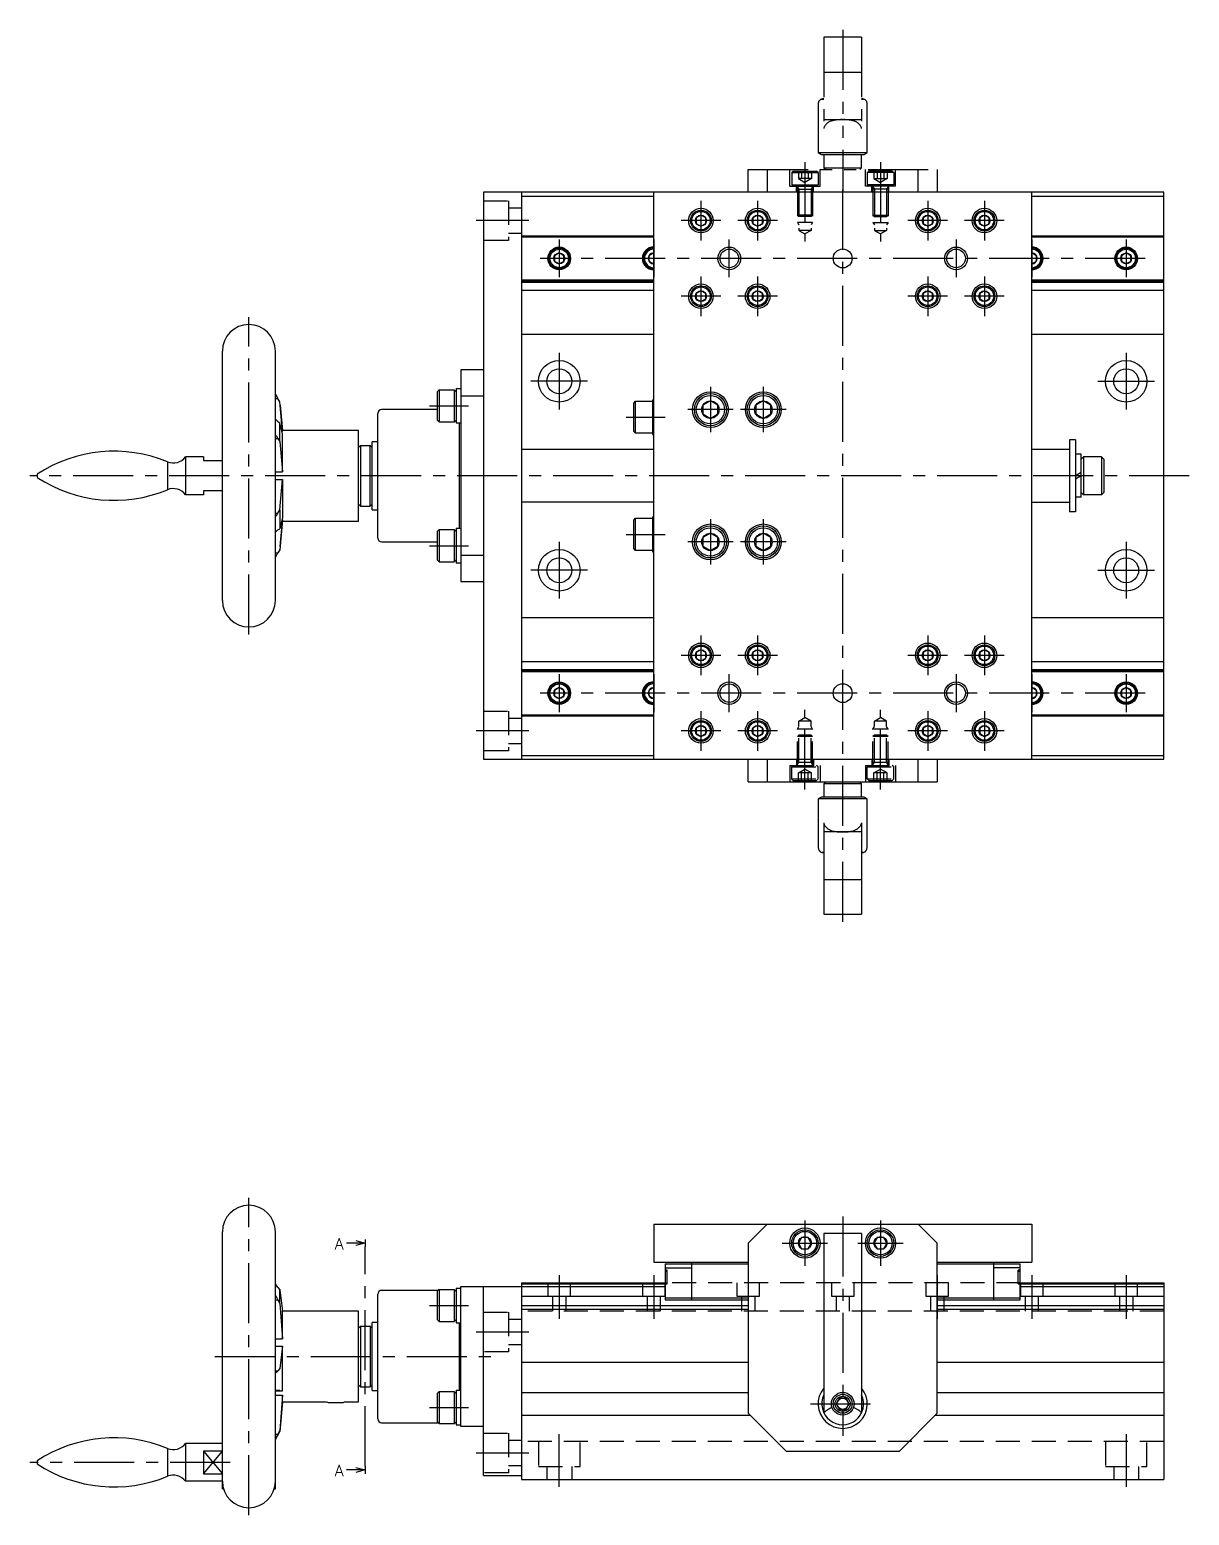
# Model space of a CAD drawing. Extents: x 0 to 649, y -11 to 401.
# Drawn here: x 341.9 to 648.7, y 8 to 401 of the extents above; entities that cross this region are included whole.
import ezdxf

# ---------------------------------------------------------------- set-up
doc = ezdxf.new("R2010")
doc.units = 0
doc.header["$LTSCALE"] = 0.5
for name, pattern in [('CENTER', [50.8, 31.75, -6.35, 6.35, -6.35]), ('DASHED', [19.05, 12.7, -6.35]), ('PHANTOM', [63.5, 31.75, -6.35, 6.35, -6.35, 6.35, -6.35])]:
    doc.linetypes.add(name, pattern=pattern)
for name, color, linetype in [('MSM_CENTER', 1, 'CENTER'), ('MSM_CONTINUOUS', 7, 'CONTINUOUS'), ('MSM_DASHED', 4, 'DASHED'), ('MSM_IMAGINARY', 6, 'PHANTOM'), ('MSM_NARROW', 5, 'CONTINUOUS'), ('MSM_PART_NUMBER', 7, 'CONTINUOUS')]:
    doc.layers.add(name, color=color, linetype=linetype)
doc.styles.get("Standard").update_dxf_attribs({"font": 'txt.shx', "height": 3, "bigfont": 'bigfont.shx'})

msp = doc.modelspace()

# ---------------------------------------------------------------- linework, layer by layer
at = {"layer": 'MSM_CENTER'}
for p, q in [((546.95, 365.99), (546.95, 344.96)), ((566.95, 365.99), (566.95, 344.96)), ((556.95, 164.99), (556.95, 359.99)), ((519.45, 355.74), (519.45, 345.24)), ((534.45, 355.74), (534.45, 345.24)), ((579.45, 355.74), (579.45, 345.24)), ((594.45, 355.74), (594.45, 345.24)), ((473.95, 350.49), (459.95, 350.49)), ((524.7, 350.49), (514.2, 350.49)), ((539.7, 350.49), (529.2, 350.49)), ((584.7, 350.49), (574.2, 350.49)), ((599.7, 350.49), (589.2, 350.49)), ((481.95, 345.49), (481.95, 335.49)), ((506.95, 345.49), (506.95, 335.49)), ((526.95, 335.49), (526.95, 345.49)), ((586.95, 345.49), (586.95, 335.49)), ((606.95, 345.49), (606.95, 335.49)), ((631.95, 345.49), (631.95, 335.49)), ((636.95, 340.49), (476.95, 340.49)), ((519.45, 335.74), (519.45, 325.24)), ((534.45, 335.74), (534.45, 325.24)), ((579.45, 335.74), (579.45, 325.24)), ((594.45, 335.74), (594.45, 325.24)), ((524.7, 330.49), (514.2, 330.49)), ((539.7, 330.49), (529.2, 330.49)), ((584.7, 330.49), (574.2, 330.49)), ((599.7, 330.49), (589.2, 330.49)), ((399.85, 240.99), (399.85, 324.99)), ((481.95, 315.49), (481.95, 300.49)), ((631.95, 315.49), (631.95, 300.49)), ((489.45, 307.99), (474.45, 307.99)), ((624.45, 307.99), (639.45, 307.99)), ((521.95, 306.49), (521.95, 294.49)), ((535.95, 306.49), (535.95, 294.49)), ((447.65, 301.49), (457.95, 301.49)), ((527.95, 300.49), (515.95, 300.49)), ((541.95, 300.49), (529.95, 300.49)), ((499.65, 298.49), (509.95, 298.49)), ((648.65, 282.99), (341.85, 282.99)), ((521.95, 271.49), (521.95, 259.49)), ((535.95, 271.49), (535.95, 259.49)), ((499.65, 267.49), (509.95, 267.49)), ((447.65, 264.49), (457.95, 264.49)), ((481.95, 265.49), (481.95, 250.49)), ((527.95, 265.49), (515.95, 265.49)), ((541.95, 265.49), (529.95, 265.49)), ((631.95, 265.49), (631.95, 250.49)), ((489.45, 257.99), (474.45, 257.99)), ((624.45, 257.99), (639.45, 257.99)), ((519.45, 240.74), (519.45, 230.24)), ((534.45, 240.74), (534.45, 230.24)), ((579.45, 240.74), (579.45, 230.24)), ((594.45, 240.74), (594.45, 230.24)), ((524.7, 235.49), (514.2, 235.49)), ((539.7, 235.49), (529.2, 235.49)), ((584.7, 235.49), (574.2, 235.49)), ((599.7, 235.49), (589.2, 235.49)), ((481.95, 230.49), (481.95, 220.49)), ((506.95, 230.49), (506.95, 220.49)), ((526.95, 220.49), (526.95, 230.49)), ((586.95, 230.49), (586.95, 220.49)), ((606.95, 230.49), (606.95, 220.49)), ((631.95, 230.49), (631.95, 220.49)), ((636.95, 225.49), (476.95, 225.49)), ((519.45, 220.74), (519.45, 210.24)), ((534.45, 220.74), (534.45, 210.24)), ((546.95, 199.99), (546.95, 221.03)), ((566.95, 199.99), (566.95, 221.03)), ((579.45, 220.74), (579.45, 210.24)), ((594.45, 220.74), (594.45, 210.24)), ((473.95, 215.49), (459.95, 215.49)), ((524.7, 215.49), (514.2, 215.49)), ((539.7, 215.49), (529.2, 215.49)), ((584.7, 215.49), (574.2, 215.49)), ((599.7, 215.49), (589.2, 215.49)), ((399.85, 8), (399.85, 92)), ((556.95, 87), (556.95, 29)), ((546.95, 86), (546.95, 74)), ((566.95, 86), (566.95, 74)), ((430.65, 21), (430.65, 79)), ((540.95, 80), (552.95, 80)), ((560.95, 80), (572.95, 80)), ((481.95, 71.5), (481.95, 60)), ((506.95, 71.5), (506.95, 60)), ((531.95, 71.5), (531.95, 60)), ((581.95, 71.5), (581.95, 60)), ((606.95, 71.5), (606.95, 60)), ((631.95, 71.5), (631.95, 60)), ((447.65, 63.5), (457.95, 63.5)), ((459.95, 56.5), (473.95, 56.5)), ((390.85, 50), (463.95, 50)), ((447.65, 36.5), (457.95, 36.5)), ((548.45, 37.5), (565.45, 37.5)), ((481.95, 15.5), (481.95, 29.5)), ((631.95, 29.5), (631.95, 15.5)), ((459.95, 24.5), (473.95, 24.5)), ((394.85, 22), (341.85, 22))]:
    msp.add_line(p, q, dxfattribs=at)
at = {"layer": 'MSM_CONTINUOUS'}
for p, q in [((461.95, 357.99), (461.95, 207.99)), ((641.95, 357.99), (461.95, 357.99)), ((471.95, 357.99), (471.95, 207.99)), ((506.95, 207.99), (506.95, 357.99)), ((606.95, 207.99), (606.95, 357.99)), ((641.95, 207.99), (641.95, 357.99)), ((471.95, 356.99), (506.95, 356.99)), ((606.95, 356.99), (641.95, 356.99)), ((519.45, 351.94), (518.2, 351.21)), ((518.2, 351.21), (518.2, 349.77)), ((518.2, 349.77), (519.45, 349.05)), ((520.7, 351.21), (519.45, 351.94)), ((519.45, 349.05), (520.7, 349.77)), ((520.7, 349.77), (520.7, 351.21)), ((534.45, 351.94), (533.2, 351.21)), ((533.2, 351.21), (533.2, 349.77)), ((533.2, 349.77), (534.45, 349.05)), ((535.7, 351.21), (534.45, 351.94)), ((534.45, 349.05), (535.7, 349.77)), ((535.7, 349.77), (535.7, 351.21)), ((579.45, 351.94), (578.2, 351.21)), ((578.2, 351.21), (578.2, 349.77)), ((578.2, 349.77), (579.45, 349.05)), ((580.7, 351.21), (579.45, 351.94)), ((579.45, 349.05), (580.7, 349.77)), ((580.7, 349.77), (580.7, 351.21)), ((594.45, 351.94), (593.2, 351.21)), ((593.2, 351.21), (593.2, 349.77)), ((593.2, 349.77), (594.45, 349.05)), ((595.7, 351.21), (594.45, 351.94)), ((594.45, 349.05), (595.7, 349.77)), ((595.7, 349.77), (595.7, 351.21)), ((471.95, 346.49), (506.95, 346.49)), ((471.95, 346.19), (506.95, 346.19)), ((606.95, 346.49), (641.95, 346.49)), ((606.95, 346.19), (641.95, 346.19)), ((481.95, 341.94), (480.7, 341.21)), ((483.2, 341.21), (481.95, 341.94)), ((506.95, 341.94), (505.7, 341.21)), ((608.2, 341.21), (606.95, 341.94)), ((631.95, 341.94), (630.7, 341.21)), ((633.2, 341.21), (631.95, 341.94)), ((480.7, 341.21), (480.7, 339.77)), ((480.7, 339.77), (481.95, 339.05)), ((481.95, 339.05), (483.2, 339.77)), ((483.2, 339.77), (483.2, 341.21)), ((505.7, 341.21), (505.7, 339.77)), ((505.7, 339.77), (506.95, 339.05)), ((606.95, 339.05), (608.2, 339.77)), ((608.2, 339.77), (608.2, 341.21)), ((630.7, 341.21), (630.7, 339.77)), ((630.7, 339.77), (631.95, 339.05)), ((631.95, 339.05), (633.2, 339.77)), ((633.2, 339.77), (633.2, 341.21)), ((471.95, 334.79), (506.95, 334.79)), ((471.95, 334.49), (506.95, 334.49)), ((471.95, 334.23), (506.95, 334.23)), ((606.95, 334.79), (641.95, 334.79)), ((606.95, 334.49), (641.95, 334.49)), ((606.95, 334.23), (641.95, 334.23)), ((471.95, 332.11), (506.95, 332.11)), ((519.45, 331.94), (518.2, 331.21)), ((518.2, 331.21), (518.2, 329.77)), ((520.7, 331.21), (519.45, 331.94)), ((520.7, 329.77), (520.7, 331.21)), ((534.45, 331.94), (533.2, 331.21)), ((533.2, 331.21), (533.2, 329.77)), ((535.7, 331.21), (534.45, 331.94)), ((535.7, 329.77), (535.7, 331.21)), ((579.45, 331.94), (578.2, 331.21)), ((578.2, 331.21), (578.2, 329.77)), ((580.7, 331.21), (579.45, 331.94)), ((580.7, 329.77), (580.7, 331.21)), ((594.45, 331.94), (593.2, 331.21)), ((593.2, 331.21), (593.2, 329.77)), ((595.7, 331.21), (594.45, 331.94)), ((595.7, 329.77), (595.7, 331.21)), ((606.95, 332.11), (641.95, 332.11)), ((518.2, 329.77), (519.45, 329.05)), ((519.45, 329.05), (520.7, 329.77)), ((533.2, 329.77), (534.45, 329.05)), ((534.45, 329.05), (535.7, 329.77)), ((578.2, 329.77), (579.45, 329.05)), ((579.45, 329.05), (580.7, 329.77)), ((593.2, 329.77), (594.45, 329.05)), ((594.45, 329.05), (595.7, 329.77)), ((471.95, 320.49), (506.95, 320.49)), ((606.95, 320.49), (641.95, 320.49)), ((392.85, 249.99), (392.85, 315.99)), ((406.85, 249.99), (406.85, 315.99)), ((461.95, 310.99), (455.95, 310.99)), ((455.95, 310.99), (455.95, 254.99)), ((406.85, 304.59), (407.54, 303.41)), ((406.85, 303.41), (407.54, 303.41)), ((408.03, 302.58), (407.54, 303.41)), ((450.15, 305.74), (449.65, 305.24)), ((449.65, 305.24), (449.65, 297.74)), ((450.15, 305.74), (450.15, 297.24)), ((450.15, 305.74), (454.15, 305.74)), ((454.15, 305.74), (454.65, 305.24)), ((454.15, 305.74), (454.15, 297.24)), ((454.65, 306.09), (455.95, 306.09)), ((454.65, 306.09), (454.65, 296.89)), ((461.95, 304.01), (455.95, 304.01)), ((501.65, 302.24), (502.15, 302.74)), ((502.15, 302.74), (506.65, 302.74)), ((502.15, 294.24), (502.15, 302.74)), ((506.65, 303.09), (506.95, 303.09)), ((506.65, 303.09), (506.65, 293.89)), ((521.95, 302.8), (519.95, 301.65)), ((523.95, 301.65), (521.95, 302.8)), ((535.95, 302.8), (533.95, 301.65)), ((537.95, 301.65), (535.95, 302.8)), ((408.72, 294.67), (408.03, 302.58)), ((408.11, 301.69), (408.72, 294.99)), ((433.95, 266.49), (433.95, 299.49)), ((449.65, 300.49), (434.95, 300.49)), ((501.65, 294.74), (501.65, 302.24)), ((519.95, 301.65), (519.95, 299.34)), ((519.95, 299.34), (521.95, 298.18)), ((521.95, 298.18), (523.95, 299.34)), ((523.95, 299.34), (523.95, 301.65)), ((533.95, 301.65), (533.95, 299.34)), ((533.95, 299.34), (535.95, 298.18)), ((535.95, 298.18), (537.95, 299.34)), ((537.95, 299.34), (537.95, 301.65)), ((406.85, 297.93), (407.54, 297.31)), ((407.54, 297.31), (408.03, 297)), ((408.72, 294.06), (408.03, 297)), ((408.03, 292.03), (408.03, 297)), ((428.85, 294.99), (408.72, 294.99)), ((408.72, 294.67), (408.72, 294.99)), ((428.85, 270.99), (428.85, 294.99)), ((450.15, 297.24), (449.65, 297.74)), ((450.15, 297.24), (454.15, 297.24)), ((454.15, 297.24), (454.65, 297.74)), ((455.95, 296.89), (454.65, 296.89)), ((455.55, 269.09), (455.55, 296.89)), ((506.65, 298.49), (506.95, 298.66)), ((506.65, 297.74), (506.95, 297.91)), ((406.85, 292.86), (407.54, 292.86)), ((407.13, 293.51), (407.54, 292.86)), ((407.54, 292.86), (408.03, 292.03)), ((408.03, 292.03), (408.72, 283.99)), ((408.57, 294.67), (408.72, 294.67)), ((408.72, 283.99), (408.72, 294.06)), ((429.35, 290.99), (428.85, 290.49)), ((429.35, 290.99), (431.95, 290.99)), ((429.35, 290.99), (429.35, 274.99)), ((431.95, 274.99), (431.95, 290.99)), ((431.95, 290.99), (432.45, 290.49)), ((433.95, 291.99), (432.45, 291.99)), ((432.45, 273.99), (432.45, 291.99)), ((502.15, 294.24), (501.65, 294.74)), ((506.65, 294.24), (502.15, 294.24)), ((506.65, 293.89), (506.95, 293.89)), ((616.95, 292.49), (616.95, 273.49)), ((618.55, 292.49), (616.95, 292.49)), ((618.55, 292.49), (618.55, 273.49)), ((383.06, 287.99), (383.06, 277.99)), ((387.85, 287.99), (383.06, 287.99)), ((387.85, 287.99), (387.85, 286.99)), ((387.85, 286.99), (392.85, 286.99)), ((471.95, 289.99), (506.95, 289.99)), ((606.95, 289.99), (616.95, 289.99)), ((620.05, 288.69), (618.55, 288.69)), ((620.05, 277.29), (620.05, 288.69)), ((620.65, 287.99), (620.05, 287.39)), ((620.65, 287.99), (620.65, 277.99)), ((625.45, 287.99), (620.65, 287.99)), ((625.45, 287.99), (625.45, 277.99)), ((625.45, 287.99), (626.05, 287.39)), ((626.05, 287.39), (626.05, 278.59)), ((343.85, 283.41), (343.85, 282.58)), ((378.32, 286.68), (378.32, 279.3)), ((406.85, 283.99), (408.72, 283.99)), ((620.05, 283.86), (618.55, 282.99)), ((620.05, 282.99), (618.55, 282.13)), ((406.85, 281.99), (408.72, 281.99)), ((408.03, 273.96), (408.72, 281.99)), ((408.72, 281.99), (408.72, 271.93)), ((387.85, 277.99), (383.06, 277.99)), ((392.85, 278.99), (387.85, 278.99)), ((387.85, 278.99), (387.85, 277.99)), ((429.35, 274.99), (428.85, 275.49)), ((431.95, 274.99), (432.45, 275.49)), ((506.95, 275.99), (471.95, 275.99)), ((606.95, 275.99), (616.95, 275.99)), ((620.05, 277.29), (618.55, 277.29)), ((620.65, 277.99), (620.05, 278.59)), ((625.45, 277.99), (620.65, 277.99)), ((625.45, 277.99), (626.05, 278.59)), ((406.85, 273.12), (407.54, 273.12)), ((407.13, 272.47), (407.54, 273.12)), ((407.54, 273.12), (408.03, 273.96)), ((408.03, 273.96), (408.03, 268.98)), ((408.72, 271.93), (408.03, 268.98)), ((408.72, 271.31), (408.03, 263.4)), ((408.57, 271.31), (408.72, 271.31)), ((408.72, 271.31), (408.72, 270.99)), ((429.35, 274.99), (431.95, 274.99)), ((432.45, 273.99), (433.95, 273.99)), ((501.65, 271.24), (502.15, 271.74)), ((501.65, 263.74), (501.65, 271.24)), ((502.15, 271.74), (506.65, 271.74)), ((502.15, 263.24), (502.15, 271.74)), ((506.65, 272.09), (506.95, 272.09)), ((506.65, 272.09), (506.65, 262.89)), ((618.55, 273.49), (616.95, 273.49)), ((406.85, 268.05), (407.54, 268.68)), ((407.54, 268.68), (408.03, 268.98)), ((408.11, 264.29), (408.72, 270.99)), ((408.72, 270.99), (428.85, 270.99)), ((450.15, 268.74), (449.65, 268.24)), ((449.65, 268.24), (449.65, 260.74)), ((450.15, 268.74), (450.15, 260.24)), ((450.15, 268.74), (454.15, 268.74)), ((454.15, 268.74), (454.65, 268.24)), ((454.15, 268.74), (454.15, 260.24)), ((454.65, 269.09), (455.95, 269.09)), ((454.65, 269.09), (454.65, 259.89)), ((506.65, 267.49), (506.95, 267.66)), ((521.95, 267.8), (519.95, 266.65)), ((523.95, 266.65), (521.95, 267.8)), ((535.95, 267.8), (533.95, 266.65)), ((537.95, 266.65), (535.95, 267.8)), ((408.03, 263.4), (407.54, 262.58)), ((434.95, 265.49), (449.65, 265.49)), ((502.15, 263.24), (501.65, 263.74)), ((506.65, 266.74), (506.95, 266.91)), ((519.95, 266.65), (519.95, 264.34)), ((519.95, 264.34), (521.95, 263.18)), ((521.95, 263.18), (523.95, 264.34)), ((523.95, 264.34), (523.95, 266.65)), ((533.95, 266.65), (533.95, 264.34)), ((533.95, 264.34), (535.95, 263.18)), ((535.95, 263.18), (537.95, 264.34)), ((537.95, 264.34), (537.95, 266.65)), ((406.85, 261.39), (407.54, 262.58)), ((406.85, 262.58), (407.54, 262.58)), ((450.15, 260.24), (449.65, 260.74)), ((450.15, 260.24), (454.15, 260.24)), ((454.15, 260.24), (454.65, 260.74)), ((455.95, 259.89), (454.65, 259.89)), ((455.95, 261.97), (461.95, 261.97)), ((506.65, 263.24), (502.15, 263.24)), ((506.65, 262.89), (506.95, 262.89)), ((455.95, 254.99), (461.95, 254.99)), ((471.95, 245.49), (506.95, 245.49)), ((606.95, 245.49), (641.95, 245.49)), ((519.45, 236.94), (518.2, 236.21)), ((518.2, 236.21), (518.2, 234.77)), ((520.7, 236.21), (519.45, 236.94)), ((520.7, 234.77), (520.7, 236.21)), ((534.45, 236.94), (533.2, 236.21)), ((533.2, 236.21), (533.2, 234.77)), ((535.7, 236.21), (534.45, 236.94)), ((535.7, 234.77), (535.7, 236.21)), ((579.45, 236.94), (578.2, 236.21)), ((578.2, 236.21), (578.2, 234.77)), ((580.7, 236.21), (579.45, 236.94)), ((580.7, 234.77), (580.7, 236.21)), ((594.45, 236.94), (593.2, 236.21)), ((593.2, 236.21), (593.2, 234.77)), ((595.7, 236.21), (594.45, 236.94)), ((595.7, 234.77), (595.7, 236.21)), ((471.95, 233.87), (506.95, 233.87)), ((518.2, 234.77), (519.45, 234.05)), ((519.45, 234.05), (520.7, 234.77)), ((533.2, 234.77), (534.45, 234.05)), ((534.45, 234.05), (535.7, 234.77)), ((578.2, 234.77), (579.45, 234.05)), ((579.45, 234.05), (580.7, 234.77)), ((593.2, 234.77), (594.45, 234.05)), ((594.45, 234.05), (595.7, 234.77)), ((606.95, 233.87), (641.95, 233.87)), ((471.95, 231.75), (506.95, 231.75)), ((471.95, 231.49), (506.95, 231.49)), ((471.95, 231.19), (506.95, 231.19)), ((606.95, 231.75), (641.95, 231.75)), ((606.95, 231.49), (641.95, 231.49)), ((606.95, 231.19), (641.95, 231.19)), ((481.95, 226.94), (480.7, 226.21)), ((480.7, 226.21), (480.7, 224.77)), ((480.7, 224.77), (481.95, 224.05)), ((483.2, 226.21), (481.95, 226.94)), ((481.95, 224.05), (483.2, 224.77)), ((483.2, 224.77), (483.2, 226.21)), ((506.95, 226.94), (505.7, 226.21)), ((505.7, 226.21), (505.7, 224.77)), ((505.7, 224.77), (506.95, 224.05)), ((608.2, 226.21), (606.95, 226.94)), ((606.95, 224.05), (608.2, 224.77)), ((608.2, 224.77), (608.2, 226.21)), ((631.95, 226.94), (630.7, 226.21)), ((630.7, 226.21), (630.7, 224.77)), ((630.7, 224.77), (631.95, 224.05)), ((633.2, 226.21), (631.95, 226.94)), ((631.95, 224.05), (633.2, 224.77)), ((633.2, 224.77), (633.2, 226.21)), ((471.95, 219.79), (506.95, 219.79)), ((471.95, 219.49), (506.95, 219.49)), ((519.45, 216.94), (518.2, 216.21)), ((518.2, 216.21), (518.2, 214.77)), ((520.7, 216.21), (519.45, 216.94)), ((520.7, 214.77), (520.7, 216.21)), ((534.45, 216.94), (533.2, 216.21)), ((533.2, 216.21), (533.2, 214.77)), ((535.7, 216.21), (534.45, 216.94)), ((535.7, 214.77), (535.7, 216.21)), ((579.45, 216.94), (578.2, 216.21)), ((578.2, 216.21), (578.2, 214.77)), ((580.7, 216.21), (579.45, 216.94)), ((580.7, 214.77), (580.7, 216.21)), ((594.45, 216.94), (593.2, 216.21)), ((593.2, 216.21), (593.2, 214.77)), ((595.7, 216.21), (594.45, 216.94)), ((595.7, 214.77), (595.7, 216.21)), ((606.95, 219.79), (641.95, 219.79)), ((606.95, 219.49), (641.95, 219.49)), ((518.2, 214.77), (519.45, 214.05)), ((519.45, 214.05), (520.7, 214.77)), ((533.2, 214.77), (534.45, 214.05)), ((534.45, 214.05), (535.7, 214.77)), ((578.2, 214.77), (579.45, 214.05)), ((579.45, 214.05), (580.7, 214.77)), ((593.2, 214.77), (594.45, 214.05)), ((594.45, 214.05), (595.7, 214.77)), ((471.95, 208.99), (506.95, 208.99)), ((606.95, 208.99), (641.95, 208.99)), ((461.95, 207.99), (641.95, 207.99)), ((531.95, 201.99), (531.95, 207.99)), ((536.95, 207.99), (536.95, 201.99)), ((576.95, 201.99), (576.95, 207.99)), ((581.95, 207.99), (581.95, 201.99)), ((531.95, 201.99), (581.95, 201.99)), ((552.45, 201.99), (551.95, 201.49)), ((551.95, 201.49), (551.95, 197.99)), ((561.95, 201.49), (551.95, 201.49)), ((561.95, 201.49), (561.45, 201.99)), ((561.95, 197.99), (561.95, 201.49)), ((551.32, 197.99), (550.45, 197.49)), ((550.45, 197.49), (550.45, 184.63)), ((563.45, 197.49), (550.45, 197.49)), ((562.59, 197.99), (551.32, 197.99)), ((563.45, 197.49), (562.59, 197.99)), ((563.45, 184.63), (563.45, 197.49)), ((551.95, 191.14), (551.95, 166.99)), ((561.95, 188.78), (551.95, 188.78)), ((561.95, 191.14), (561.95, 166.99)), ((551.95, 183.37), (551.42, 183.37)), ((562.48, 183.37), (561.95, 183.37)), ((551.95, 176.21), (561.95, 176.21)), ((551.95, 166.99), (561.95, 166.99)), ((392.85, 15), (392.85, 83)), ((406.85, 15), (406.85, 83)), ((506.95, 85), (506.95, 75)), ((506.95, 85), (606.95, 85)), ((536.95, 85), (531.95, 80)), ((581.95, 80), (576.95, 85)), ((606.95, 85), (606.95, 75)), ((531.95, 80), (531.95, 35)), ((546.09, 81.5), (545.22, 80)), ((545.22, 80), (546.09, 78.5)), ((547.82, 81.5), (546.09, 81.5)), ((548.68, 80), (547.82, 81.5)), ((547.82, 78.5), (548.68, 80)), ((561.95, 82.5), (551.95, 82.5)), ((551.95, 82.5), (551.95, 35.14)), ((561.95, 82.5), (561.95, 35.14)), ((566.09, 81.5), (565.22, 80)), ((565.22, 80), (566.09, 78.5)), ((567.82, 81.5), (566.09, 81.5)), ((568.68, 80), (567.82, 81.5)), ((567.82, 78.5), (568.68, 80)), ((581.95, 35), (581.95, 80)), ((506.95, 75), (531.95, 75)), ((517, 65), (517, 75)), ((546.09, 78.5), (547.82, 78.5)), ((566.09, 78.5), (567.82, 78.5)), ((581.95, 75), (606.95, 75)), ((596.9, 65), (596.9, 75)), ((510, 74.5), (531.95, 74.5)), ((510, 74.5), (510, 65)), ((510, 73.5), (517, 73.5)), ((510.5, 72.8), (510, 72.8)), ((510.5, 72.5), (510, 72.5)), ((510.5, 69.2), (510.5, 72.8)), ((581.95, 74.5), (603.9, 74.5)), ((603.9, 73.5), (596.9, 73.5)), ((603.9, 72.8), (603.4, 72.8)), ((603.4, 69.2), (603.4, 72.8)), ((603.9, 72.5), (603.4, 72.5)), ((603.9, 65), (603.9, 74.5)), ((407.54, 68.26), (406.85, 69.21)), ((407.54, 68.26), (408.03, 67.67)), ((408.03, 67.67), (408.72, 61.96)), ((408.03, 64.05), (408.03, 67.67)), ((449.9, 67.5), (434.95, 67.5)), ((450.15, 67.75), (449.65, 67.25)), ((449.65, 67.25), (449.65, 59.75)), ((450.15, 67.75), (450.15, 59.25)), ((450.15, 67.75), (454.15, 67.75)), ((454.15, 67.75), (454.65, 67.25)), ((454.15, 67.75), (454.15, 59.25)), ((454.65, 68.1), (455.95, 68.1)), ((454.65, 68.1), (454.65, 58.9)), ((455.95, 68.5), (471.95, 68.5)), ((455.95, 31.5), (455.95, 68.5)), ((461.95, 18.5), (461.95, 68.5)), ((471.95, 69.5), (510.5, 69.5)), ((471.95, 69.5), (471.95, 17.5)), ((471.95, 69.2), (510, 69.2)), ((471.95, 68.55), (510, 68.55)), ((510, 69.2), (510.5, 69.2)), ((603.4, 69.5), (641.95, 69.5)), ((603.4, 69.2), (603.9, 69.2)), ((603.9, 69.2), (641.95, 69.2)), ((603.9, 68.55), (641.95, 68.55)), ((641.95, 69.5), (641.95, 17.5)), ((406.85, 65.03), (407.54, 65.03)), ((406.96, 66.08), (407.54, 65.03)), ((407.54, 65.03), (408.03, 64.05)), ((408.03, 64.05), (408.72, 54.65)), ((433.95, 33.5), (433.95, 66.5)), ((471.95, 65.95), (510, 65.95)), ((471.95, 63.5), (531.95, 63.5)), ((510, 65.5), (531.95, 65.5)), ((510, 65), (531.95, 65)), ((581.95, 65.5), (603.9, 65.5)), ((581.95, 65), (603.9, 65)), ((581.95, 63.5), (641.95, 63.5)), ((603.9, 65.95), (641.95, 65.95)), ((428.85, 62), (408.71, 62)), ((408.72, 54.65), (408.72, 61.96)), ((428.85, 38), (428.85, 62)), ((433.95, 59), (432.45, 59)), ((432.45, 41), (432.45, 59)), ((450.15, 59.25), (449.65, 59.75)), ((450.15, 59.25), (454.15, 59.25)), ((454.15, 59.25), (454.65, 59.75)), ((471.95, 62.49), (531.95, 62.49)), ((581.95, 62.49), (641.95, 62.49)), ((429.35, 58), (428.85, 57.5)), ((429.35, 58), (428.85, 57.5)), ((429.35, 58), (429.35, 42)), ((429.35, 58), (431.95, 58)), ((431.95, 58), (431.95, 42)), ((431.95, 58), (432.45, 57.5)), ((454.65, 58.9), (455.95, 58.9)), ((455.55, 41.1), (455.55, 58.9)), ((406.85, 54.65), (408.72, 54.65)), ((406.85, 52.74), (408.72, 52.74)), ((408.72, 52.74), (408.03, 46.87)), ((408.72, 40.91), (408.72, 52.74)), ((471.95, 48.5), (531.95, 48.5)), ((581.95, 48.5), (641.95, 48.5)), ((406.85, 46.25), (407.54, 46.25)), ((408.03, 46.87), (407.54, 46.25)), ((406.85, 40.91), (408.72, 40.91)), ((406.85, 39.74), (408.72, 39.74)), ((408.03, 41.02), (407.54, 41.03)), ((408.03, 41.02), (408.72, 40.91)), ((408.72, 39.74), (408.03, 30.4)), ((408.72, 38), (408.72, 39.74)), ((429.35, 42), (428.85, 42.5)), ((429.35, 42), (431.95, 42)), ((431.95, 42), (432.45, 42.5)), ((432.45, 41), (433.95, 41)), ((450.15, 40.75), (449.65, 40.25)), ((449.65, 40.25), (449.65, 32.75)), ((450.15, 40.75), (450.15, 32.25)), ((450.15, 40.75), (454.15, 40.75)), ((454.15, 40.75), (454.65, 40.25)), ((454.15, 40.75), (454.15, 32.25)), ((454.65, 41.1), (455.95, 41.1)), ((454.65, 41.1), (454.65, 31.9)), ((471.95, 40.5), (531.95, 40.5)), ((581.95, 40.5), (641.95, 40.5)), ((408.72, 38), (408.03, 30.16)), ((408.72, 38), (420.36, 38)), ((420.43, 38.01), (420.8, 37.8)), ((420.8, 37.8), (424.91, 37.8)), ((425.27, 38.01), (424.91, 37.8)), ((425.35, 38), (428.85, 38)), ((556.09, 39), (555.22, 37.5)), ((555.22, 37.5), (556.09, 36)), ((557.82, 39), (556.09, 39)), ((556.09, 36), (557.82, 36)), ((558.68, 37.5), (557.82, 39)), ((557.82, 36), (558.68, 37.5)), ((434.95, 32.5), (449.9, 32.5)), ((450.15, 32.25), (449.65, 32.75)), ((450.15, 32.25), (454.15, 32.25)), ((454.15, 32.25), (454.65, 32.75)), ((454.65, 31.9), (455.95, 31.9)), ((461.95, 31.5), (455.95, 31.5)), ((471.95, 34.5), (532.45, 34.5)), ((531.95, 35), (541.95, 25)), ((571.95, 25), (581.95, 35)), ((581.45, 34.5), (641.95, 34.5)), ((407.54, 29.42), (406.85, 28.11)), ((406.85, 29.42), (407.54, 29.42)), ((408.03, 30.4), (407.54, 29.42)), ((408.03, 30.16), (408.03, 30.4)), ((378.32, 25.69), (378.32, 18.31)), ((383.06, 27), (383.06, 17)), ((392.85, 27), (383.06, 27)), ((392.85, 25), (387.85, 25)), ((387.85, 25), (387.85, 19)), ((541.95, 25), (571.95, 25)), ((343.85, 22.41), (343.85, 21.59)), ((392.85, 17), (383.06, 17)), ((387.85, 19), (392.85, 19)), ((461.95, 18.5), (471.95, 18.5)), ((471.95, 17.5), (641.95, 17.5)), ((392.85, 15), (393.14, 15)), ((406.56, 15), (406.85, 15))]:
    msp.add_line(p, q, dxfattribs=at)
for centre, radius in [((519.45, 350.49), 3.25), ((534.45, 350.49), 3.25), ((579.45, 350.49), 3.25), ((594.45, 350.49), 3.25), ((519.45, 350.49), 2.75), ((519.45, 350.49), 2.45), ((519.45, 350.49), 1.44), ((534.45, 350.49), 2.75), ((534.45, 350.49), 2.45), ((534.45, 350.49), 1.44), ((579.45, 350.49), 2.75), ((579.45, 350.49), 2.45), ((579.45, 350.49), 1.44), ((594.45, 350.49), 2.75), ((594.45, 350.49), 2.45), ((594.45, 350.49), 1.44), ((481.95, 340.49), 3), ((481.95, 340.49), 2.75), ((481.95, 340.49), 2.45), ((481.95, 340.49), 1.44), ((526.95, 340.49), 2.46), ((556.95, 340.49), 2.5), ((586.95, 340.49), 2.46), ((631.95, 340.49), 3), ((631.95, 340.49), 2.75), ((631.95, 340.49), 2.45), ((631.95, 340.49), 1.44), ((519.45, 330.49), 3.25), ((519.45, 330.49), 2.75), ((519.45, 330.49), 2.45), ((519.45, 330.49), 1.44), ((534.45, 330.49), 3.25), ((534.45, 330.49), 2.75), ((534.45, 330.49), 2.45), ((534.45, 330.49), 1.44), ((579.45, 330.49), 3.25), ((579.45, 330.49), 2.75), ((579.45, 330.49), 2.45), ((579.45, 330.49), 1.44), ((594.45, 330.49), 3.25), ((594.45, 330.49), 2.75), ((594.45, 330.49), 2.45), ((594.45, 330.49), 1.44), ((481.95, 307.99), 5.5), ((481.95, 307.99), 3.3), ((631.95, 307.99), 5.5), ((631.95, 307.99), 3.3), ((521.95, 300.49), 4.75), ((521.95, 300.49), 4.25), ((521.95, 300.49), 3.75), ((521.95, 300.49), 2.31), ((535.95, 300.49), 4.75), ((535.95, 300.49), 4.25), ((535.95, 300.49), 3.75), ((535.95, 300.49), 2.31), ((521.95, 265.49), 4.75), ((521.95, 265.49), 4.25), ((521.95, 265.49), 3.75), ((521.95, 265.49), 2.31), ((535.95, 265.49), 4.75), ((535.95, 265.49), 4.25), ((535.95, 265.49), 3.75), ((535.95, 265.49), 2.31), ((481.95, 257.99), 5.5), ((631.95, 257.99), 5.5), ((481.95, 257.99), 3.3), ((631.95, 257.99), 3.3), ((519.45, 235.49), 3.25), ((519.45, 235.49), 2.75), ((519.45, 235.49), 2.45), ((519.45, 235.49), 1.44), ((534.45, 235.49), 3.25), ((534.45, 235.49), 2.75), ((534.45, 235.49), 2.45), ((534.45, 235.49), 1.44), ((579.45, 235.49), 3.25), ((579.45, 235.49), 2.75), ((579.45, 235.49), 2.45), ((579.45, 235.49), 1.44), ((594.45, 235.49), 3.25), ((594.45, 235.49), 2.75), ((594.45, 235.49), 2.45), ((594.45, 235.49), 1.44), ((481.95, 225.49), 3), ((481.95, 225.49), 2.75), ((481.95, 225.49), 2.45), ((526.95, 225.49), 2.46), ((556.95, 225.49), 2.5), ((586.95, 225.49), 2.46), ((631.95, 225.49), 3), ((631.95, 225.49), 2.75), ((631.95, 225.49), 2.45), ((481.95, 225.49), 1.44), ((631.95, 225.49), 1.44), ((519.45, 215.49), 3.25), ((519.45, 215.49), 2.75), ((519.45, 215.49), 2.45), ((519.45, 215.49), 1.44), ((534.45, 215.49), 3.25), ((534.45, 215.49), 2.75), ((534.45, 215.49), 2.45), ((534.45, 215.49), 1.44), ((579.45, 215.49), 3.25), ((579.45, 215.49), 2.75), ((579.45, 215.49), 2.45), ((579.45, 215.49), 1.44), ((594.45, 215.49), 3.25), ((594.45, 215.49), 2.75), ((594.45, 215.49), 2.45), ((594.45, 215.49), 1.44), ((546.95, 80), 4), ((546.95, 80), 3.5), ((546.95, 80), 3.1), ((566.95, 80), 4), ((566.95, 80), 3.5), ((566.95, 80), 3.1), ((546.95, 80), 1.73), ((566.95, 80), 1.73), ((556.95, 37.5), 3), ((556.95, 37.5), 2.5), ((556.95, 37.5), 1.5)]:
    msp.add_circle(centre, radius, dxfattribs=at)
for centre, radius, start, end in [((506.95, 340.49), 3, 90, 270), ((506.95, 340.49), 2.75, 90, 270), ((506.95, 340.49), 2.45, 90, 270), ((506.95, 340.49), 1.44, 90, 270), ((606.95, 340.49), 3, 270, 90), ((606.95, 340.49), 2.75, 270, 90), ((606.95, 340.49), 2.45, 270, 90), ((606.95, 340.49), 1.44, 270, 90), ((399.85, 315.99), 7, 0, 180), ((434.95, 299.49), 1, 90, 180), ((405.76, 292.54), 1.68, 35.2304, 49.538), ((364.18, 252.49), 37, 67.5292, 123.3286), ((379.85, 290.38), 4, 247.5292, 323.3617), ((364.18, 313.49), 37, 236.6714, 292.4708), ((379.85, 275.6), 4, 36.6383, 112.4708), ((405.76, 273.44), 1.68, 310.462, 324.7696), ((434.95, 266.49), 1, 180, 270), ((399.85, 249.99), 7, 180, 0), ((506.95, 225.49), 3, 90, 270), ((506.95, 225.49), 2.75, 90, 270), ((506.95, 225.49), 2.45, 90, 270), ((606.95, 225.49), 3, 270, 90), ((606.95, 225.49), 2.75, 270, 90), ((606.95, 225.49), 2.45, 270, 90), ((506.95, 225.49), 1.44, 90, 270), ((606.95, 225.49), 1.44, 270, 90), ((519.45, 215.49), 1.28, 60, 120), ((554.74, 191.93), 2.9, 195.9752, 257.0752), ((556.62, 198.79), 10.01, 255.3277, 271.8838), ((557.28, 198.79), 10.01, 268.1162, 284.6723), ((559.17, 191.93), 2.9, 282.9248, 344.0248), ((551.75, 184.63), 1.3, 180, 255.4299), ((556.95, 204.64), 21.97, 255.4299, 256.8456), ((556.95, 204.64), 21.97, 283.1544, 284.5701), ((562.15, 184.63), 1.3, 284.5701, 0), ((399.85, 83), 7, 0, 180), ((434.95, 66.5), 1, 90, 180), ((405.3, 64.98), 1.99, 33.4499, 38.8816), ((405.28, 48.02), 2.87, 303.1964, 322.0119), ((407.52, 39.71), 1.32, 89.1756, 120.4726), ((556.95, 37.5), 6.5, 140.2849, 39.7151), ((556.95, 37.5), 5.53, 154.7754, 25.2246), ((556.81, 29.89), 7.15, 112.1156, 132.7693), ((557.09, 29.89), 7.15, 47.2307, 67.8844), ((434.95, 33.5), 1, 180, 270), ((364.18, -8.5), 37, 67.5292, 123.3286), ((231.21, 123.62), 200, 331.4254, 332.1391), ((379.85, 29.39), 4, 247.5292, 323.3617), ((364.18, 52.5), 37, 236.6714, 292.4708), ((379.85, 14.61), 4, 36.6383, 112.4708), ((399.85, 17), 7, 180, 0)]:
    msp.add_arc(centre, radius, start, end, dxfattribs=at)
at = {"layer": 'MSM_DASHED'}
for p, q in [((544.95, 357.99), (544.95, 349.99)), ((545.33, 357.99), (545.33, 347.89)), ((548.57, 357.99), (548.57, 347.89)), ((548.95, 357.99), (548.95, 349.99)), ((564.95, 357.99), (564.95, 349.99)), ((565.33, 357.99), (565.33, 347.89)), ((568.57, 357.99), (568.57, 347.89)), ((568.95, 357.99), (568.95, 349.99)), ((461.95, 355.74), (468.55, 355.74)), ((468.55, 355.74), (468.55, 345.24)), ((471.95, 353.79), (468.55, 353.79)), ((548.95, 349.99), (544.95, 349.99)), ((544.95, 349.99), (545.33, 349.34)), ((548.95, 349.99), (548.57, 349.34)), ((564.95, 349.99), (568.95, 349.99)), ((564.95, 349.99), (565.33, 349.34)), ((568.95, 349.99), (568.57, 349.34)), ((468.55, 347.19), (471.95, 347.19)), ((548.57, 347.89), (545.33, 347.89)), ((545.33, 347.89), (546.95, 346.96)), ((548.57, 347.89), (546.95, 346.96)), ((565.33, 347.89), (568.57, 347.89)), ((565.33, 347.89), (566.95, 346.96)), ((568.57, 347.89), (566.95, 346.96)), ((468.55, 345.24), (461.95, 345.24)), ((461.95, 220.74), (468.55, 220.74)), ((468.55, 220.74), (468.55, 210.24)), ((471.95, 218.79), (468.55, 218.79)), ((544.95, 215.99), (545.33, 216.65)), ((545.33, 218.09), (546.95, 219.03)), ((545.33, 207.19), (545.33, 218.09)), ((548.57, 218.09), (545.33, 218.09)), ((548.57, 218.09), (546.95, 219.03)), ((548.57, 207.19), (548.57, 218.09)), ((548.95, 215.99), (548.57, 216.65)), ((564.95, 215.99), (565.33, 216.65)), ((565.33, 218.09), (566.95, 219.03)), ((565.33, 207.19), (565.33, 218.09)), ((568.57, 218.09), (565.33, 218.09)), ((568.57, 218.09), (566.95, 219.03)), ((568.57, 207.19), (568.57, 218.09)), ((568.95, 215.99), (568.57, 216.65)), ((544.95, 206.39), (544.95, 215.99)), ((548.95, 215.99), (544.95, 215.99)), ((545.33, 214.39), (544.95, 214.01)), ((548.95, 214.01), (544.95, 214.01)), ((548.57, 214.39), (545.33, 214.39)), ((548.95, 214.01), (548.57, 214.39)), ((548.95, 206.39), (548.95, 215.99)), ((564.95, 206.39), (564.95, 215.99)), ((568.95, 215.99), (564.95, 215.99)), ((565.33, 214.39), (564.95, 214.01)), ((568.95, 214.01), (564.95, 214.01)), ((568.57, 214.39), (565.33, 214.39)), ((568.95, 214.01), (568.57, 214.39)), ((568.95, 206.39), (568.95, 215.99)), ((468.55, 210.24), (461.95, 210.24)), ((468.55, 212.19), (471.95, 212.19)), ((542.95, 206.39), (550.95, 206.39)), ((542.95, 206.39), (542.95, 201.99)), ((543.85, 206.39), (543.45, 205.99)), ((543.45, 205.99), (550.45, 205.99)), ((543.45, 202.79), (543.45, 205.99)), ((544.7, 207.99), (544.7, 206.39)), ((544.92, 206.49), (545.33, 207.19)), ((544.95, 207.19), (548.95, 207.19)), ((545.22, 204.39), (546.95, 205.39)), ((545.22, 202.39), (545.22, 204.39)), ((548.68, 204.39), (545.22, 204.39)), ((546.09, 202.39), (546.09, 204.39)), ((548.68, 204.39), (546.95, 205.39)), ((547.82, 202.39), (547.82, 204.39)), ((548.98, 206.49), (548.57, 207.19)), ((548.68, 202.39), (548.68, 204.39)), ((549.2, 207.99), (549.2, 206.39)), ((550.45, 205.99), (550.05, 206.39)), ((550.45, 202.79), (550.45, 205.99)), ((550.95, 206.39), (550.95, 201.99)), ((562.95, 206.39), (570.95, 206.39)), ((562.95, 206.39), (562.95, 201.99)), ((563.85, 206.39), (563.45, 205.99)), ((563.45, 205.99), (570.45, 205.99)), ((563.45, 202.79), (563.45, 205.99)), ((564.7, 207.99), (564.7, 206.39)), ((564.92, 206.49), (565.33, 207.19)), ((564.95, 207.19), (568.95, 207.19)), ((565.22, 204.39), (566.95, 205.39)), ((565.22, 202.39), (565.22, 204.39)), ((568.68, 204.39), (565.22, 204.39)), ((566.09, 202.39), (566.09, 204.39)), ((568.68, 204.39), (566.95, 205.39)), ((567.82, 202.39), (567.82, 204.39)), ((568.98, 206.49), (568.57, 207.19)), ((568.68, 202.39), (568.68, 204.39)), ((569.2, 207.99), (569.2, 206.39)), ((570.45, 205.99), (570.05, 206.39)), ((570.45, 202.79), (570.45, 205.99)), ((570.95, 206.39), (570.95, 201.99)), ((543.45, 202.79), (550.45, 202.79)), ((543.85, 202.39), (543.45, 202.79)), ((543.85, 202.39), (550.05, 202.39)), ((550.45, 202.79), (550.05, 202.39)), ((563.45, 202.79), (570.45, 202.79)), ((563.85, 202.39), (563.45, 202.79)), ((563.85, 202.39), (570.05, 202.39)), ((570.45, 202.79), (570.05, 202.39)), ((478.95, 69.5), (478.95, 66)), ((484.95, 66), (484.95, 69.5)), ((503.95, 69.5), (503.95, 66)), ((509.95, 66), (509.95, 69.5)), ((603.95, 69.5), (510.5, 69.5)), ((528.95, 69.5), (528.95, 66)), ((534.95, 66), (534.95, 69.5)), ((553.95, 69.5), (553.95, 66)), ((559.95, 66), (559.95, 69.5)), ((578.95, 69.5), (578.95, 66)), ((584.95, 66), (584.95, 69.5)), ((603.95, 69.5), (603.95, 66)), ((609.95, 66), (609.95, 69.5)), ((628.95, 69.5), (628.95, 66)), ((634.95, 66), (634.95, 69.5)), ((478.95, 66), (484.95, 66)), ((480.2, 66), (480.2, 62)), ((483.7, 66), (483.7, 62)), ((503.95, 66), (509.95, 66)), ((505.2, 66), (505.2, 62)), ((508.7, 66), (508.7, 62)), ((528.95, 66), (534.95, 66)), ((530.2, 66), (530.2, 62)), ((533.7, 66), (533.7, 62)), ((553.95, 66), (559.95, 66)), ((555.2, 66), (555.2, 62)), ((558.7, 66), (558.7, 62)), ((578.95, 66), (584.95, 66)), ((580.2, 66), (580.2, 62)), ((583.7, 66), (583.7, 62)), ((603.95, 66), (609.95, 66)), ((605.2, 66), (605.2, 62)), ((608.7, 66), (608.7, 62)), ((628.95, 66), (634.95, 66)), ((630.2, 66), (630.2, 62)), ((633.7, 66), (633.7, 62)), ((461.95, 61.75), (468.55, 61.75)), ((468.55, 61.75), (468.55, 51.25)), ((471.95, 59.8), (468.55, 59.8)), ((641.95, 62), (471.95, 62)), ((468.55, 51.25), (461.95, 51.25)), ((468.55, 53.2), (471.95, 53.2)), ((461.95, 29.75), (468.55, 29.75)), ((468.55, 29.75), (468.55, 19.25)), ((471.95, 27.8), (468.55, 27.8)), ((641.95, 27.5), (471.95, 27.5)), ((476.45, 27.5), (476.45, 20.9)), ((487.45, 20.9), (487.45, 27.5)), ((626.45, 27.5), (626.45, 20.9)), ((637.45, 20.9), (637.45, 27.5)), ((468.55, 21.2), (471.95, 21.2)), ((476.45, 20.9), (487.45, 20.9)), ((478.65, 20.9), (478.65, 17.5)), ((485.25, 20.9), (485.25, 17.5)), ((626.45, 20.9), (637.45, 20.9)), ((628.65, 20.9), (628.65, 17.5)), ((635.25, 20.9), (635.25, 17.5)), ((468.55, 19.25), (461.95, 19.25))]:
    msp.add_line(p, q, dxfattribs=at)
for centre, start, end in [((544.75, 206.59), 270, 0), ((549.15, 206.59), 180, 270), ((564.75, 206.59), 270, 0), ((569.15, 206.59), 180, 270)]:
    msp.add_arc(centre, 0.2, start, end, dxfattribs=at)
at = {"layer": 'MSM_IMAGINARY'}
for p, q in [((556.95, 400.99), (556.95, 357.99)), ((561.95, 398.99), (551.95, 398.99)), ((551.95, 398.99), (551.95, 374.85)), ((561.95, 398.99), (561.95, 374.85)), ((551.95, 389.77), (561.95, 389.77)), ((550.45, 381.35), (550.45, 368.49)), ((551.42, 382.61), (551.95, 382.61)), ((561.95, 382.61), (562.48, 382.61)), ((563.45, 368.49), (563.45, 381.35)), ((551.95, 377.21), (561.95, 377.21)), ((550.45, 368.49), (551.32, 367.99)), ((550.45, 368.49), (563.45, 368.49)), ((551.32, 367.99), (562.59, 367.99)), ((551.95, 367.99), (551.95, 364.49)), ((561.95, 364.49), (561.95, 367.99)), ((562.59, 367.99), (563.45, 368.49)), ((531.95, 357.99), (531.95, 363.99)), ((531.95, 363.99), (581.95, 363.99)), ((536.95, 363.99), (536.95, 357.99)), ((542.95, 359.59), (542.95, 363.99)), ((543.85, 363.59), (543.45, 363.19)), ((543.45, 363.19), (550.45, 363.19)), ((543.45, 363.19), (543.45, 359.99)), ((543.85, 363.59), (550.05, 363.59)), ((545.22, 363.59), (545.22, 361.59)), ((545.22, 361.59), (546.95, 360.59)), ((548.68, 361.59), (545.22, 361.59)), ((546.08, 363.59), (546.08, 361.59)), ((548.68, 361.59), (546.95, 360.59)), ((547.82, 363.59), (547.82, 361.59)), ((548.68, 363.59), (548.68, 361.59)), ((550.45, 363.19), (550.05, 363.59)), ((550.45, 363.19), (550.45, 359.99)), ((550.95, 359.59), (550.95, 363.99)), ((551.95, 364.49), (552.45, 363.99)), ((551.95, 364.49), (561.95, 364.49)), ((561.45, 363.99), (561.95, 364.49)), ((562.95, 359.59), (562.95, 363.99)), ((563.45, 363.19), (563.85, 363.59)), ((570.45, 363.19), (563.45, 363.19)), ((563.45, 363.19), (563.45, 359.99)), ((570.05, 363.59), (563.85, 363.59)), ((565.22, 363.59), (565.22, 361.59)), ((565.22, 361.59), (566.95, 360.59)), ((565.22, 361.59), (568.68, 361.59)), ((566.09, 363.59), (566.09, 361.59)), ((568.68, 361.59), (566.95, 360.59)), ((567.82, 363.59), (567.82, 361.59)), ((568.68, 363.59), (568.68, 361.59)), ((570.05, 363.59), (570.45, 363.19)), ((570.45, 363.19), (570.45, 359.99)), ((570.95, 359.59), (570.95, 363.99)), ((576.95, 357.99), (576.95, 363.99)), ((581.95, 363.99), (581.95, 357.99)), ((542.95, 359.59), (550.95, 359.59)), ((543.85, 359.59), (543.45, 359.99)), ((543.45, 359.99), (550.45, 359.99)), ((544.7, 357.99), (544.7, 359.59)), ((544.92, 359.49), (545.33, 358.79)), ((544.95, 359.59), (544.95, 357.99)), ((544.95, 358.79), (548.95, 358.79)), ((545.33, 358.79), (545.33, 357.99)), ((548.98, 359.49), (548.57, 358.79)), ((548.57, 358.79), (548.57, 357.99)), ((548.95, 359.59), (548.95, 357.99)), ((549.2, 357.99), (549.2, 359.59)), ((550.45, 359.99), (550.05, 359.59)), ((570.95, 359.59), (562.95, 359.59)), ((570.45, 359.99), (563.45, 359.99)), ((563.45, 359.99), (563.85, 359.59)), ((564.7, 357.99), (564.7, 359.59)), ((564.93, 359.49), (565.33, 358.79)), ((564.95, 359.59), (564.95, 357.99)), ((568.95, 358.79), (564.95, 358.79)), ((565.33, 358.79), (565.33, 357.99)), ((568.98, 359.49), (568.57, 358.79)), ((568.57, 358.79), (568.57, 357.99)), ((568.95, 359.59), (568.95, 357.99)), ((569.2, 357.99), (569.2, 359.59)), ((570.05, 359.59), (570.45, 359.99)), ((548.95, 351.97), (544.95, 351.97)), ((545.33, 351.59), (544.95, 351.97)), ((548.57, 351.59), (545.33, 351.59)), ((548.95, 351.97), (548.57, 351.59)), ((564.95, 351.97), (568.95, 351.97)), ((564.95, 351.97), (565.33, 351.59)), ((565.33, 351.59), (568.57, 351.59)), ((568.57, 351.59), (568.95, 351.97))]:
    msp.add_line(p, q, dxfattribs=at)
for centre, radius, start, end in [((551.75, 381.35), 1.3, 104.5701, 180), ((556.95, 361.35), 21.97, 103.1544, 104.5701), ((556.95, 361.35), 21.97, 75.4299, 76.8456), ((562.15, 381.35), 1.3, 360, 75.4299), ((554.73, 374.05), 2.9, 102.9248, 164.0248), ((556.62, 367.19), 10.01, 88.1162, 104.6723), ((557.28, 367.19), 10.01, 75.3277, 91.8838), ((559.17, 374.05), 2.9, 15.9172, 77.0752), ((544.75, 359.39), 0.2, 0, 90), ((549.15, 359.39), 0.2, 90, 180), ((564.75, 359.39), 0.2, 0, 90), ((569.15, 359.39), 0.2, 90, 180)]:
    msp.add_arc(centre, radius, start, end, dxfattribs=at)
at = {"layer": 'MSM_NARROW'}
for p, q in [((387.85, 25), (392.85, 19)), ((387.85, 19), (392.85, 25))]:
    msp.add_line(p, q, dxfattribs=at)
for centre, radius in [((526.95, 340.49), 3), ((586.95, 340.49), 3), ((526.95, 225.49), 3), ((586.95, 225.49), 3), ((556.95, 37.5), 2)]:
    msp.add_circle(centre, radius, dxfattribs=at)
at = {"layer": 'MSM_PART_NUMBER'}
for p, q in [((430.65, 80), (425.65, 80)), ((428.15, 80.67), (430.65, 80)), ((430.65, 80), (428.15, 79.33)), ((430.65, 81), (430.65, 79)), ((430.65, 20), (425.65, 20)), ((428.15, 20.67), (430.65, 20)), ((430.65, 20), (428.15, 19.33)), ((430.65, 21), (430.65, 19))]:
    msp.add_line(p, q, dxfattribs=at)

# ---------------------------------------------------------------- texts
for p in [(422.56, 78.34), (422.56, 18.34)]:
    msp.add_text('A', height=3, dxfattribs=at).set_placement(p)

doc.saveas('drawing.dxf')
